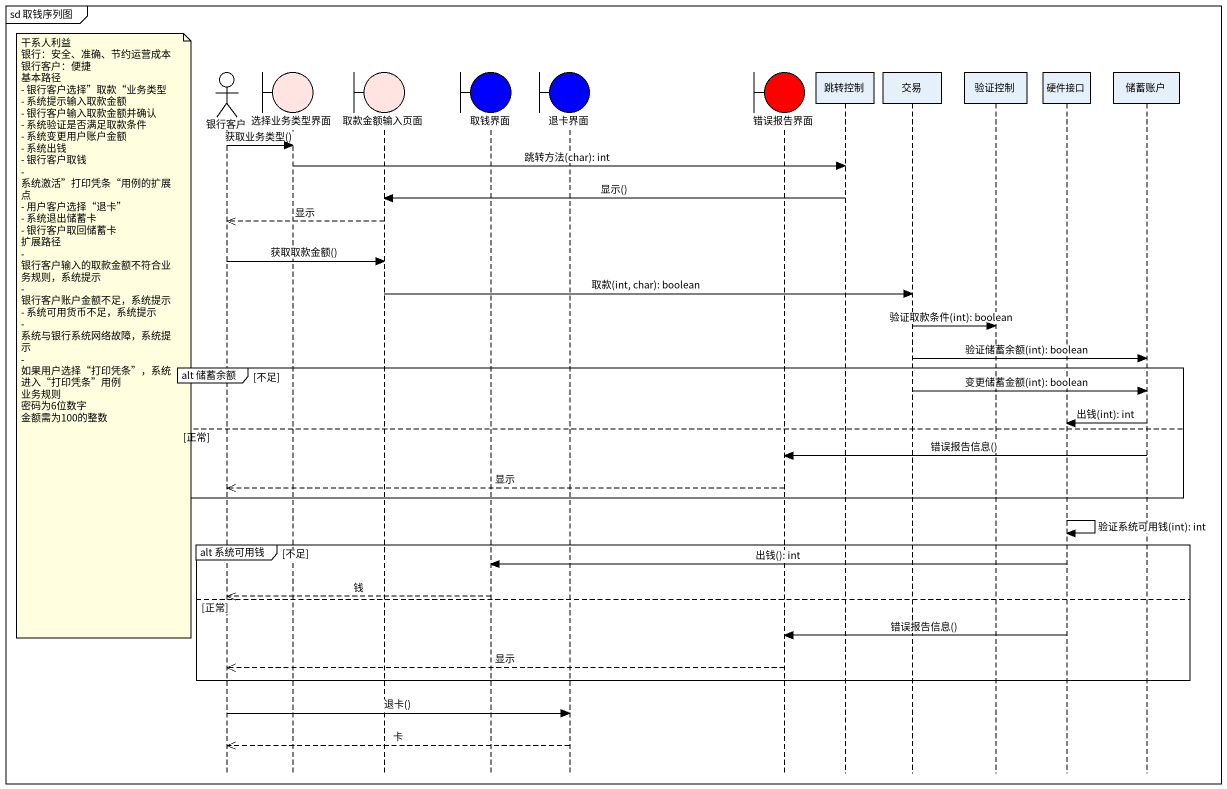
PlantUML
@startuml
mainframe sd 取钱序列图
hide footbox
actor 银行客户
boundary 选择业务类型界面 #FFE4E1
boundary 取款金额输入页面 #FFE4E1
boundary 取钱界面 #0000FF
boundary 退卡界面 #0000FF
boundary 错误报告界面 #FF0000
participant 跳转控制
participant 交易
participant 验证控制
participant 硬件接口
participant 储蓄账户

银行客户 -> 选择业务类型界面 : 获取业务类型()
选择业务类型界面 -> 跳转控制 : 跳转方法(char): int
跳转控制 -> 取款金额输入页面 : 显示()
取款金额输入页面 -->> 银行客户 : 显示
银行客户 -> 取款金额输入页面 : 获取取款金额()
取款金额输入页面 -> 交易 : 取款(int, char): boolean
交易 -> 验证控制 : 验证取款条件(int): boolean
note left of 银行客户
  干系人利益
  银行：安全、准确、节约运营成本
  银行客户：便捷
  基本路径
  - 银行客户选择”取款“业务类型
  - 系统提示输入取款金额
  - 银行客户输入取款金额并确认
  - 系统验证是否满足取款条件
  - 系统变更用户账户金额
  - 系统出钱
  - 银行客户取钱
  - 系统激活”打印凭条“用例的扩展点
  - 用户客户选择“退卡”
  - 系统退出储蓄卡
  - 银行客户取回储蓄卡
  扩展路径
  - 银行客户输入的取款金额不符合业务规则，系统提示
  - 银行客户账户金额不足，系统提示
  - 系统可用货币不足，系统提示
  - 系统与银行系统网络故障，系统提示
  - 如果用户选择“打印凭条”，系统进入“打印凭条”用例
  业务规则
  密码为6位数字
  金额需为100的整数
end note
交易 -> 储蓄账户 : 验证储蓄余额(int): boolean
group alt 储蓄余额 [不足]
  交易 -> 储蓄账户 : 变更储蓄金额(int): boolean
  储蓄账户 -> 硬件接口 : 出钱(int): int
else 正常
  储蓄账户 -> 错误报告界面 : 错误报告信息()
  错误报告界面 -->> 银行客户 : 显示
end
硬件接口 -> 硬件接口 : 验证系统可用钱(int): int
group alt 系统可用钱 [不足]
  硬件接口 -> 取钱界面 : 出钱(): int
  取钱界面 -->> 银行客户 : 钱
else 正常
  硬件接口 -> 错误报告界面 : 错误报告信息()
  错误报告界面 -->> 银行客户 : 显示
end
银行客户 -> 退卡界面 : 退卡()
退卡界面 -->> 银行客户 : 卡
@enduml
